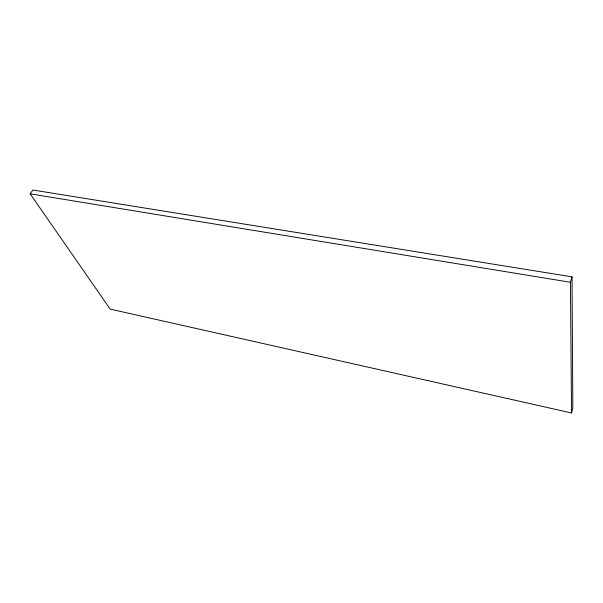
<?xml version="1.0" encoding="UTF-8"?>
<svg xmlns="http://www.w3.org/2000/svg" width="603" height="603" viewBox="0 0 603 603"><rect width="100%" height="100%" fill="white"/><g stroke="black" fill="none" stroke-linecap="round" stroke-linejoin="round"><path stroke-width="0.9" d="M571.538 412.972L572.85 408.156L572.036 276.852L32.901 190.028L30.15 193.819L110.191 309.113L571.538 412.972L570.423 282.272L572.036 276.852M30.15 193.819L570.423 282.272"/></g></svg>
